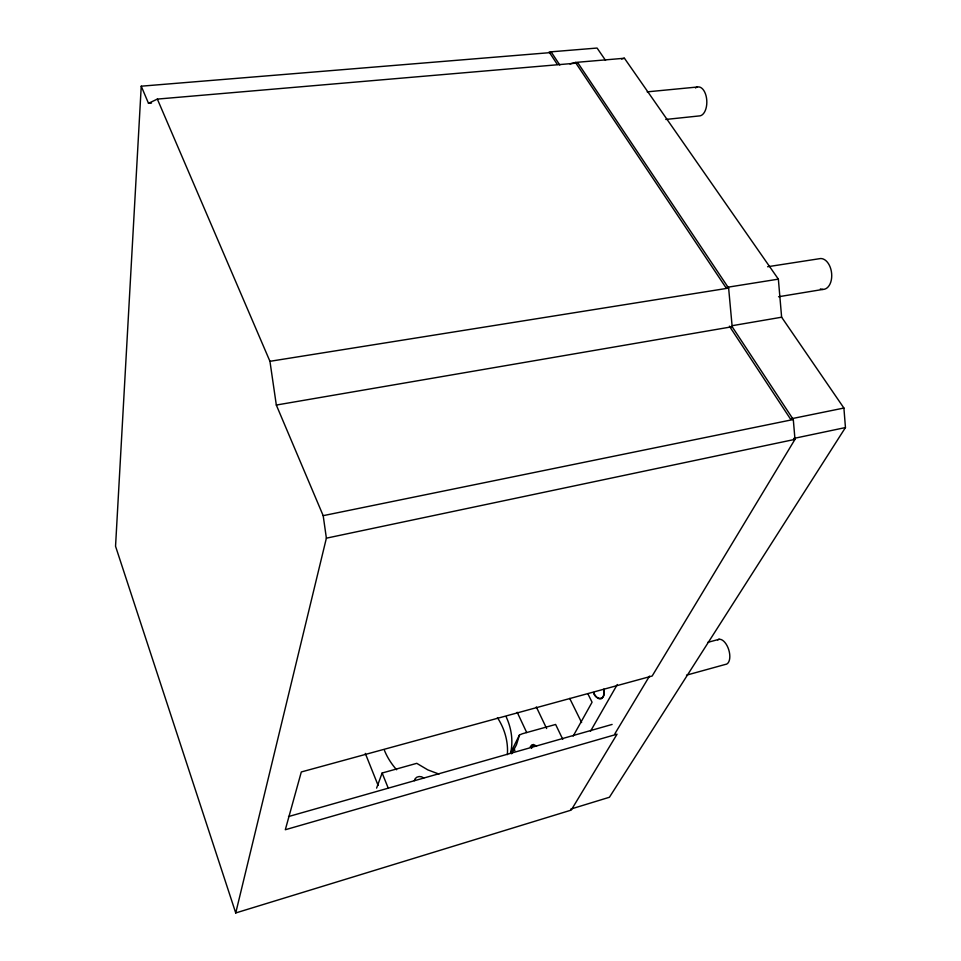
<?xml version="1.0" encoding="UTF-8"?>
<svg xmlns="http://www.w3.org/2000/svg" width="961" height="961" viewBox="0 0 961 961"><rect width="100%" height="100%" fill="white"/><g stroke="black" fill="none" stroke-linecap="round" stroke-linejoin="round"><path stroke-width="1.44" d="M141.243 86.19L115.548 546.256L235.733 912.95L571.23 810.099L617.046 734.192L285.309 829.739L301.31 771.959L652.159 676.015L794.987 439.357L793.293 419.525L732.174 326.74L728.63 288.096L577.957 63.006L157.352 99.091L148.499 103.332L141.243 86.19L551.554 52.519L559.795 65.024M235.733 912.95L326.38 538.172L323.184 515.661L276.324 405.049L269.945 361.312L157.352 99.091M562.774 739.309L555.614 724.462L522.279 733.784L519.469 735.009L516.441 744.835L511.624 753.796M376.592 788.116L382.13 773.016L416.762 763.334L427.825 769.881L438.937 774.073M519.469 735.009L510.495 753.016L510.916 751.658A67.462 58.405 25.1 0 0 506.279 717.098M531.529 748.355L533.451 744.547L536.586 746.036M573.164 736.102L592.072 702.239L588.096 694.238M590.474 731.285L617.298 684.508M614.824 733.844L649.504 676.112M569.969 63.955L575.459 62.441L624.434 58.249L778.362 279.146L781.629 317.214L843.902 408.041L845.452 427.561L609.418 797.258L570.762 809.09M530.244 746.805L531.841 744.907L533.451 744.547M288.516 816.562L612.121 724.438M686.49 675.163L725.315 664.447A13.01 6.727 73 0 0 728.738 649.744A13.01 6.727 73 0 0 717.627 639.846M707.777 642.356L719.284 639.269M621.563 59.005L624.434 58.249M326.38 538.172L794.987 439.357M793.57 438.48L845.452 427.561M843.902 408.041L790.422 418.948L729.411 326.163M323.184 515.661L793.293 419.525M732.318 325.671L781.629 317.214M276.324 405.049L732.174 326.74M778.566 296.745L822.952 289.417M778.362 279.146L725.855 287.519L575.459 62.441M269.945 361.312L728.63 288.096M767.599 266.738L820.574 258.533A15.508 9.778 83.4 0 1 831.733 275.807A15.508 9.778 83.4 0 1 820.382 288.913M665.793 119.452L700.04 115.849A14.523 8 87.8 0 0 706.491 97.902A14.523 8 87.8 0 0 695.452 87.956M647.149 91.86L697.446 87.007M148.499 103.332L151.49 103.079M605.526 60.351L597.093 48.05L549.127 51.978L557.344 64.471M569.705 698.407L581.609 722.552M536.322 706.936L546.629 728.534M517.21 712.293L526.712 732.558M382.13 773.016L388.208 788.068M365.3 753.4L378.117 785.425M514.231 748.607L514.844 750.757M396.617 769.761A67.462 58.405 25.1 0 1 384.46 750.445M414.383 780.668A5.958 5.298 25.7 0 1 423.765 777.99M497.438 717.651A66.777 58.092 25.3 0 1 507.348 754.649M604.049 691.439C605.73 700.593 595.159 700.281 593.49 692.497A13.514 5.934 74.1 0 0 601.009 698.851A13.514 5.934 74.1 0 0 603.868 689.085L604.049 691.439"/></g></svg>
